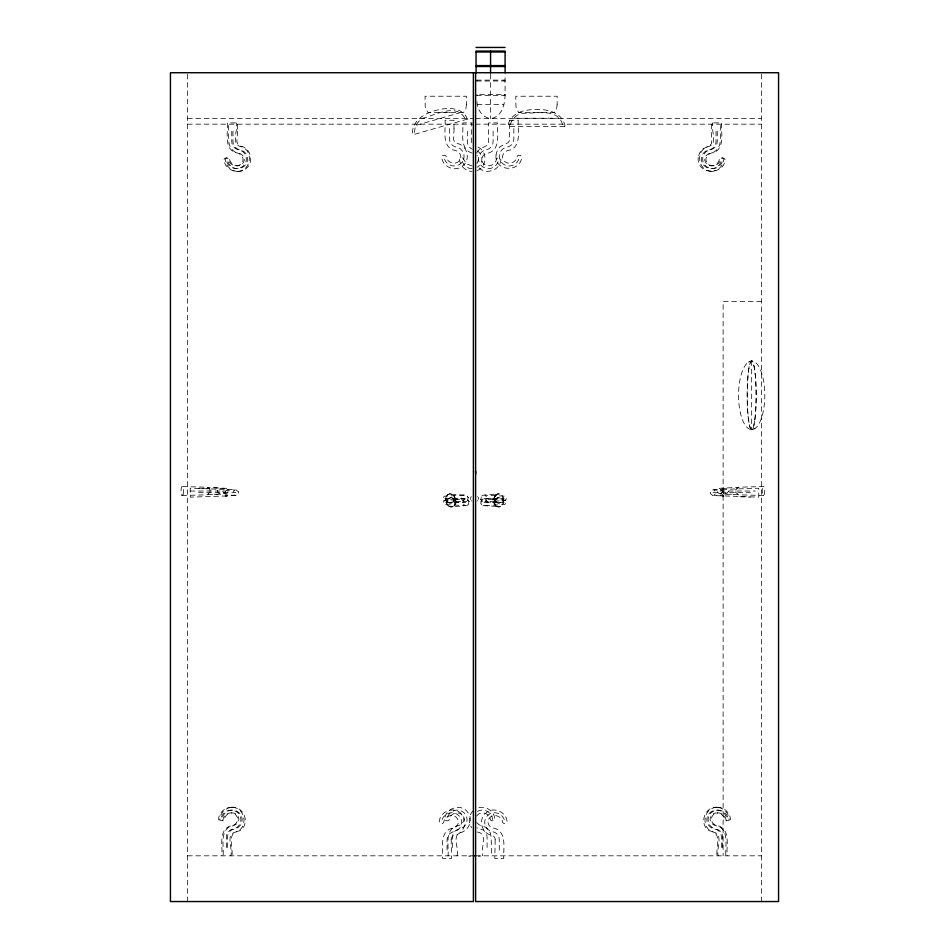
<?xml version="1.0" encoding="UTF-8"?>
<svg xmlns="http://www.w3.org/2000/svg" width="949" height="949" viewBox="0 0 949 949"><rect width="100%" height="100%" fill="white"/><g stroke="black" fill="none" stroke-linecap="round" stroke-linejoin="round"><path stroke-width="0.71" stroke-dasharray="4.75 3.56" d="M476.908 101.709C477.3 109.55 482.294 117.534 490.574 118.542C502.021 117.154 504.939 104.283 505.093 94.639L476.552 94.639M467.418 119.147C461.261 103.631 438.663 108.186 427.097 113.56C419.292 117.142 410.514 125.505 413.04 134.746L467.418 119.147L465.259 118.981C456.706 102.077 435.093 115.541 422.376 118.317C417.441 121.579 413.883 127.38 414.772 133.465L413.04 134.746M467.335 500.87L468.225 497.573L465.793 495.141L451.558 494.37L454.524 497.347L453.444 501.428C446.825 503.361 466.41 502.246 467.335 500.87L468.225 499.316M468.189 504.761L469.079 501.463L466.659 499.02L452.424 498.261L455.39 501.238L454.298 505.319C447.691 507.241 467.264 506.137 468.189 504.761L469.079 503.219M481.653 496.066L483.587 495.081L497.442 494.37L494.476 497.347L494.476 499.554L497.442 502.519L483.207 501.76L480.775 499.316L481.665 496.019L480.775 497.573M495.603 499.352L497.49 498.261L483.255 499.02L481.724 499.909L480.823 503.207L483.255 505.651L497.49 506.41L494.524 503.433L495.627 499.328L494.524 501.238M564.75 126.431L565.023 125.932C561.156 107.984 537.004 107.747 523.113 110.974C516.126 113.002 508.083 118.554 508.19 126.431L564.75 126.431L562.733 125.671C559.151 107.012 534.572 114.082 521.559 113.204C515.983 115.102 511.025 119.61 510.206 125.671L508.19 126.431M494.465 497.359L495.568 495.437M480.835 501.452L481.724 499.909M453.444 501.428L454.524 499.554L457.359 499.542M454.298 505.319L455.39 503.433M735.582 490.04L738.5 487.205L763.708 486.552A4.626 1.198 -90 0 1 764.242 494.287A4.626 1.198 -90 0 1 762.249 492.223A4.626 1.198 -90 0 1 763.708 486.552M476.576 153.014L479.399 149.254L487.11 145.434L488.664 143.56L488.628 122.907L497.561 122.907C496.968 132.623 501.108 149.278 488.344 153.097C483.575 152.979 479.992 158.566 482.768 162.659C486.398 168.697 496.042 165.399 496.481 158.827L497.739 157.854L499.945 158.151L500.894 159.42C500.574 170.737 484.144 175.933 477.703 166.194M476.932 163.619L478.616 159.408L477.122 155.339M476.742 816.069C480.36 810.031 490.016 813.329 490.443 819.9L491.701 820.873L493.919 820.577L494.868 819.307C494.476 811.075 485.188 804.882 477.466 808.157M473.16 810.861C468.533 815.12 467.964 822.759 471.783 827.718M476.979 501.072L477.572 500.633M476.932 170.571C487.656 167.119 487.691 150.333 477.027 146.715M748.346 362.138L751.75 361.023A34.294 13.12 -90 0 1 762.996 412.649A34.294 13.12 -90 0 1 740.267 412.281A34.294 13.12 -90 0 1 751.75 361.023M751.584 429.612L754.989 428.497M416.575 125.197L459.352 112.931M230.595 807.48C224.806 808.299 220.168 813.518 219.777 819.307L220.726 820.577L222.944 820.873L224.201 819.9C224.628 813.329 234.273 810.031 237.902 816.069C241.105 821.027 236.028 826.045 231.01 826.069C219.527 831.027 224.011 846.283 223.11 855.82M238.092 171.342C250.963 170.713 253.786 150.844 241.449 146.715C230.204 145.09 238.46 129.811 236.218 122.907M716.305 807.385C703.434 808.014 700.611 827.884 712.96 832.012C724.194 833.637 715.949 848.916 718.179 855.82M480.443 856.093L478.403 856.188M711.347 171.401C717.8 171.366 723.423 165.79 723.826 159.42L722.865 158.151L720.659 157.854L719.401 158.815C718.974 165.387 709.318 168.697 705.7 162.659C702.497 157.7 707.574 152.682 712.592 152.659C724.063 147.7 719.579 132.445 720.493 122.907M232.244 807.326C225.364 806.733 218.958 812.486 218.555 819.307L219.504 820.577L221.722 820.873L222.979 819.9C223.406 813.329 233.051 810.031 236.681 816.069C239.883 821.027 234.806 826.045 229.788 826.069C218.306 831.027 222.79 846.283 221.888 855.82M213.75 487.774L226.182 488.308L228.223 490.313L227.511 492.97C224.83 494.643 203.169 495.153 209.077 493.705L210.168 490.016L207.333 487.24L181.923 486.552M717.978 807.326C705.024 805.226 697.966 824.42 709.615 830.921C722.592 832.178 715.926 847.457 716.958 855.82M214.094 494.275L217.487 494.156M226.882 495.936L190.239 497.146L190.239 488.225L235.945 489.803L238.745 491.95L237.997 494.702L236.645 495.485L225.115 495.995L226.989 495.936M454.737 499.625L464.951 499.079L462.566 501.463L462.566 503.207L464.951 505.592L445.449 504.631L443.48 502.934L443.48 501.736L445.093 500.099L454.559 499.625M495.117 501.155L484.915 501.701L487.3 499.316L487.3 497.573L484.915 495.188L504.405 496.149L506.386 497.845L506.386 499.044L504.761 500.681L492.507 501.25M722.011 489.435L758.761 488.225L758.761 497.146L712.616 495.532L710.255 493.421L711.003 490.669C712.616 488.771 725.617 489.767 720.149 489.494M448.58 112.385L450.419 112.385M476.552 80.119L505.093 80.119M476.552 81.021L505.093 81.021M476.552 95.541L505.093 95.541L505.093 74.307M477.24 104.544L503.919 104.544M446.943 112.385L444.512 112.385M514.216 118.222L558.724 118.222M187.594 118.459L473.397 118.459M475.603 118.459L761.406 118.459M187.594 124.177L473.397 124.177M475.603 124.177L761.406 124.177M761.406 301.367L723.114 301.367L723.114 855.82M226.989 489.435L228.851 489.494M190.239 491.024L225.554 491.024M720.089 491.024L755.404 491.024M198.519 492.685L235.981 492.685M713.019 492.685L750.481 492.685M181.923 495.485L207.333 494.809L210.168 492.033L209.077 488.344L207.368 487.359L217.202 487.881L215.648 487.822M763.708 495.485L738.298 494.809L735.463 492.033L736.471 488.272L738.263 487.359L719.449 488.308L717.408 490.313L718.132 492.97C720.54 494.571 742.569 495.141 736.566 493.705L735.582 491.997M739.959 496.79L750.481 497.146M444.832 498.45L464.963 498.45M484.037 498.45L504.168 498.45M445.686 502.329L465.817 502.329M484.085 502.329L504.216 502.329M187.594 855.82L473.397 855.82M475.603 855.82L761.406 855.82M470.597 856.188L468.557 856.093M472.009 165.885L466.647 163.94L462.697 157.854L460.49 158.151L459.53 159.42C459.933 165.79 465.556 171.366 472.009 171.401M722.011 495.936L723.885 495.995L722.118 495.936M492.555 499.542L504.738 500.076L505.841 500.704L506.434 502.934L504.453 504.631L484.963 505.592L487.347 503.207L487.347 501.463L484.963 499.079L495.164 499.625M456.493 501.25L444.322 500.704L443.207 500.076L442.614 497.845L444.595 496.149L464.085 495.188L461.7 497.573L461.7 499.316L464.085 501.701L453.883 501.155M198.519 488.225L209.836 488.616L209.041 488.581M729.995 494.215L731.537 494.275M231.022 807.326C243.976 805.226 251.034 824.42 239.385 830.921C226.408 832.178 233.074 847.457 232.042 855.82M237.653 171.401C231.2 171.366 225.577 165.79 225.174 159.42L226.135 158.151L228.341 157.854L229.599 158.815C230.026 165.387 239.682 168.697 243.3 162.659C246.503 157.7 241.426 152.682 236.408 152.659C224.937 147.7 229.421 132.445 228.507 122.907M716.756 807.326C723.636 806.733 730.042 812.486 730.445 819.307L729.496 820.577L727.278 820.873L726.021 819.9C725.594 813.329 715.949 810.031 712.319 816.069C709.117 821.027 714.194 826.045 719.212 826.069C730.694 831.027 726.21 846.283 727.112 855.82M710.908 171.342C698.037 170.713 695.214 150.844 707.551 146.715C718.796 145.09 710.54 129.811 712.782 122.907M232.695 807.385C245.566 808.014 248.389 827.884 236.04 832.012C224.806 833.637 233.051 848.916 230.821 855.82M718.405 807.48C724.194 808.299 728.832 813.518 729.223 819.307L728.274 820.577L726.056 820.873L724.799 819.9C724.372 813.329 714.727 810.031 711.098 816.069C707.895 821.027 712.972 826.045 717.99 826.069C729.473 831.027 724.989 846.283 725.89 855.82M477.383 832.012C488.616 833.625 480.36 848.916 482.602 855.82M472.08 153.097C459.328 149.278 463.468 132.623 462.875 122.907L471.795 122.907L471.439 142.148L472.246 144.402M471.428 500.633L472.021 501.072M476.647 822.51L478.96 824.705L486.078 827.409L490.348 832.878L491.179 836.923L491.535 855.82M495.603 505.319L494.524 503.421M453.432 495.437L454.535 497.359M454.298 499.352L455.39 501.238M494.476 499.554L495.568 501.452M480.823 503.207L481.724 504.761M467.347 496.066L468.225 497.573M469.079 501.463L468.189 499.909M480.787 499.34L481.665 500.87M761.406 74.212L761.406 901.55M751.667 360.762L751.667 429.873M722.652 847.54L722.652 837.054A8.161 8.161 0 0 0 715.902 829.011A9.443 9.443 0 0 1 710.896 812.985A10.071 10.071 0 0 1 725.048 812.985A10.925 10.925 0 0 1 728.239 819.604M721.43 847.54L721.43 837.054A8.161 8.161 0 0 0 714.68 829.011A9.443 9.443 0 0 1 709.674 812.985A10.071 10.071 0 0 1 723.826 812.985A10.925 10.925 0 0 1 727.017 819.604M717.242 131.187L717.242 141.674A8.161 8.161 0 0 1 710.493 149.717A9.443 9.443 0 0 0 705.487 165.743A10.071 10.071 0 0 0 719.65 165.743A10.925 10.925 0 0 0 722.841 159.124M716.021 131.187L716.021 141.674A8.161 8.161 0 0 1 709.271 149.717A9.443 9.443 0 0 0 704.265 165.743A10.071 10.071 0 0 0 718.429 165.743A10.925 10.925 0 0 0 721.608 159.124M513.848 128.542L513.848 139.04A8.161 8.161 0 0 1 507.098 147.071A9.443 9.443 0 0 0 502.092 163.098A10.071 10.071 0 0 0 516.256 163.098A10.925 10.925 0 0 0 519.435 156.478M504.18 80.119L504.18 81.021M504.18 94.639L504.18 95.541M499.281 850.174L499.281 839.687A8.161 8.161 0 0 0 492.531 831.656A9.443 9.443 0 0 1 487.525 815.63A10.071 10.071 0 0 1 501.689 815.63A10.925 10.925 0 0 1 504.868 822.237M493.1 131.187L493.1 141.686A8.161 8.161 0 0 1 486.351 149.717A9.443 9.443 0 0 0 481.345 165.743A10.071 10.071 0 0 0 495.497 165.743A10.925 10.925 0 0 0 498.688 159.124M490.574 74.307L490.574 118.542M487.074 847.54L487.074 837.042A8.161 8.161 0 0 0 480.324 829.011A9.443 9.443 0 0 1 477.11 827.813M476.979 80.119L476.979 81.021M476.979 94.639L476.979 95.541M467.335 131.187L467.335 141.686A8.161 8.161 0 0 0 472.27 149.171M456.991 855.82C459.435 849.011 452.08 837.457 459.423 832.831C468.545 831.621 473.681 819.865 467.916 812.534C461.475 802.795 445.045 807.99 444.725 819.307L445.674 820.577L447.892 820.873L449.15 819.9C449.577 813.329 459.233 810.031 462.851 816.069C466.054 821.027 460.977 826.033 455.959 826.069C444.488 831.016 448.96 846.271 448.058 855.82M452.519 847.54L452.519 837.042A8.161 8.161 0 0 1 459.269 829.011A9.443 9.443 0 0 0 464.275 812.985A10.071 10.071 0 0 0 450.123 812.985A10.925 10.925 0 0 0 446.932 819.604M449.518 128.542L449.518 139.04A8.161 8.161 0 0 0 456.267 147.071A9.443 9.443 0 0 1 461.273 163.098A10.071 10.071 0 0 1 447.109 163.098A10.925 10.925 0 0 1 443.93 156.478M447.074 850.174L447.074 839.687A8.161 8.161 0 0 1 453.824 831.656A9.443 9.443 0 0 0 458.83 815.63A10.071 10.071 0 0 0 444.678 815.63A10.925 10.925 0 0 0 441.487 822.237M232.98 131.187L232.98 141.674A8.161 8.161 0 0 0 239.729 149.717A9.443 9.443 0 0 1 244.735 165.743A10.071 10.071 0 0 1 230.571 165.743A10.925 10.925 0 0 1 227.392 159.124M231.758 131.187L231.758 141.674A8.161 8.161 0 0 0 238.507 149.717A9.443 9.443 0 0 1 243.513 165.743A10.071 10.071 0 0 1 229.35 165.743A10.925 10.925 0 0 1 226.159 159.124M227.57 847.54L227.57 837.054A8.161 8.161 0 0 1 234.32 829.011A9.443 9.443 0 0 0 239.326 812.985A10.071 10.071 0 0 0 225.174 812.985A10.925 10.925 0 0 0 221.983 819.604M226.348 847.54L226.348 837.054A8.161 8.161 0 0 1 233.098 829.011A9.443 9.443 0 0 0 238.104 812.985A10.071 10.071 0 0 0 223.952 812.985A10.925 10.925 0 0 0 220.761 819.604M187.594 74.212L187.594 901.55M477.655 496.588A2.871 2.871 0 0 1 478.332 499.364M470.668 499.364A2.871 2.871 0 0 1 471.345 496.588M477.3 150.915A9.443 9.443 0 0 1 479.091 165.743A10.071 10.071 0 0 1 477.015 167.321M472.009 168.649A10.071 10.071 0 0 1 464.927 165.743A10.925 10.925 0 0 1 461.748 159.124M477.394 811.407A10.071 10.071 0 0 1 489.47 812.985A10.925 10.925 0 0 1 492.661 819.604M451.19 839.213L451.546 858.465L442.614 858.465C443.207 848.75 439.067 832.095 451.831 828.263C456.599 828.394 460.182 822.807 457.406 818.714C453.776 812.664 444.132 815.974 443.705 822.546L442.448 823.507L440.229 823.21L439.28 821.941C439.624 811.62 453.681 805.831 460.989 813.495C468.45 820.019 464.441 833.59 454.737 835.262C452.839 835.583 451.261 837.267 451.19 839.213M496.054 154.841C493.848 171.994 521.215 172.848 521.653 156.787L520.693 155.517L518.486 155.209L517.229 156.182C516.802 162.754 507.146 166.063 503.516 160.013C500.325 155.055 505.402 150.049 510.42 150.013C521.891 145.067 517.407 129.811 518.308 120.262L509.388 120.262L509.423 140.915L507.857 142.789L500.147 146.609L497.335 150.369L496.054 154.841M698.227 157.487C696.091 174.83 724.502 175.755 725.048 159.42L724.099 158.151L721.881 157.854L720.623 158.815C720.196 165.387 710.54 168.697 706.922 162.659C703.719 157.7 708.796 152.682 713.814 152.659C725.285 147.7 720.801 132.445 721.715 122.907L711.56 122.907L711.596 143.548L710.03 145.434L702.319 149.242L699.508 153.003L698.227 157.487M237.44 131.187C238.187 135.28 234.189 144.485 240.643 146.11C250.334 147.771 254.344 161.342 246.882 167.866C239.338 175.494 224.379 170.31 223.952 159.42L224.901 158.151L227.119 157.854L228.377 158.815C228.804 165.387 238.46 168.697 242.078 162.659C245.281 157.7 240.204 152.682 235.186 152.659C223.715 147.7 228.199 132.445 227.285 122.907L237.44 122.907L237.44 131.187M453.978 128.542C454.725 132.635 450.728 141.84 457.181 143.465C466.872 145.138 470.882 158.697 463.42 165.233C456.113 172.896 442.056 167.107 441.712 156.787L442.673 155.517L444.879 155.209L446.137 156.182C446.564 162.754 456.22 166.063 459.838 160.013C463.041 155.055 457.964 150.049 452.946 150.013C441.475 145.067 445.959 129.811 445.045 120.262L453.978 120.262L453.978 128.542M495.176 839.806L494.82 858.465L503.753 858.465C503.148 848.75 507.288 832.095 494.536 828.263C489.755 828.394 486.185 822.807 488.96 818.714C492.578 812.664 502.235 815.974 502.662 822.546L503.919 823.507L506.125 823.21L507.086 821.941C506.742 811.62 492.685 805.831 485.378 813.495C477.916 820.019 481.926 833.59 491.618 835.262C493.741 835.595 495.378 837.659 495.176 839.806M466.422 104.271L465.84 109.123L463.67 112.362L427.785 112.362L425.211 106.988L425.045 96.229L466.422 96.229L466.422 104.271M557.158 104.271L556.577 109.123L554.418 112.362L518.534 112.362L515.959 106.988L515.782 96.229L557.158 96.229L557.158 104.271M225.233 491.867L225.293 493.8L226.372 494.915L235.174 495.39L233.217 493.421L233.217 491.95L235.174 489.981L226.372 490.455L225.233 491.867M723.814 492.982L722.628 494.915L713.826 495.39L715.783 493.421L715.783 491.95L713.826 489.981L722.628 490.455L723.814 492.982M217.309 490.206L218.436 493.255L224.771 493.646L222.885 491.736L222.885 490.313L224.771 488.403L218.436 488.794L217.309 490.206M728.441 491.321L727.195 493.255L720.86 493.646L722.07 492.934L722.758 490.313L720.86 488.403L727.195 488.794L728.441 491.321M447.157 495.176L445.959 497.252L445.959 499.649L447.157 501.713L449.221 502.911L451.617 502.911L453.693 501.713L454.879 499.649L454.879 497.252L453.693 495.176L451.617 493.978L449.221 493.978L447.157 495.176M448.011 499.067L446.813 501.143L446.813 503.528L448.011 505.603L450.087 506.802L452.471 506.802L454.547 505.603L455.745 503.528L455.745 501.143L454.547 499.067L452.471 497.869L450.087 497.869L448.011 499.067M495.307 495.176L494.121 497.252L494.121 499.649L495.307 501.713L497.383 502.911L499.779 502.911L501.843 501.713L503.041 499.649L503.041 497.252L501.843 495.176L499.779 493.978L497.383 493.978L495.307 495.176M495.366 499.067L494.168 501.143L494.168 503.528L495.366 505.603L497.43 506.802L499.826 506.802L501.902 505.603L503.1 503.528L503.1 501.143L501.902 499.067L499.826 497.869L497.43 497.869L495.366 499.067M754.858 419.755A34.555 4.508 -90 0 0 752.842 361.937A34.555 4.508 -90 0 0 747.314 404.262A34.555 4.508 -90 0 0 754.858 419.755M754.811 419.399A33.998 4.437 -90 0 0 752.818 362.506A33.998 4.437 -90 0 0 747.385 404.155A33.998 4.437 -90 0 0 754.811 419.399M183.086 494.287A4.626 1.198 -90 0 0 182.54 486.552A4.626 1.198 -90 0 0 181.081 492.223A4.626 1.198 -90 0 0 183.086 494.287M447.157 501.713A4.626 4.626 0 0 0 454.879 499.649A4.626 4.626 0 0 0 449.221 493.978A4.626 4.626 0 0 0 447.157 501.713M448.011 505.603A4.626 4.626 0 0 0 455.745 503.528A4.626 4.626 0 0 0 450.087 497.869A4.626 4.626 0 0 0 448.011 505.603M495.307 501.713A4.626 4.626 0 0 0 503.041 499.649A4.626 4.626 0 0 0 497.383 493.978A4.626 4.626 0 0 0 495.307 501.713M495.366 505.603A4.626 4.626 0 0 0 503.1 503.528A4.626 4.626 0 0 0 497.43 497.869A4.626 4.626 0 0 0 495.366 505.603"/><path stroke-width="1.42" d="M475.603 470.929L475.71 473.776M476.066 47.45L505.093 47.45M476.066 51.981L505.093 51.981M476.066 65.6L505.093 65.6M476.066 66.501L505.093 66.501M473.397 855.82L475.603 855.82M505.093 72.859L505.093 51.08L476.066 51.08L476.066 72.859M490.574 51.08L490.574 72.859M475.603 72.729L475.603 901.55L778.56 901.55L778.56 72.729L170.44 72.729L170.44 901.55L473.397 901.55L473.397 72.729"/></g></svg>
